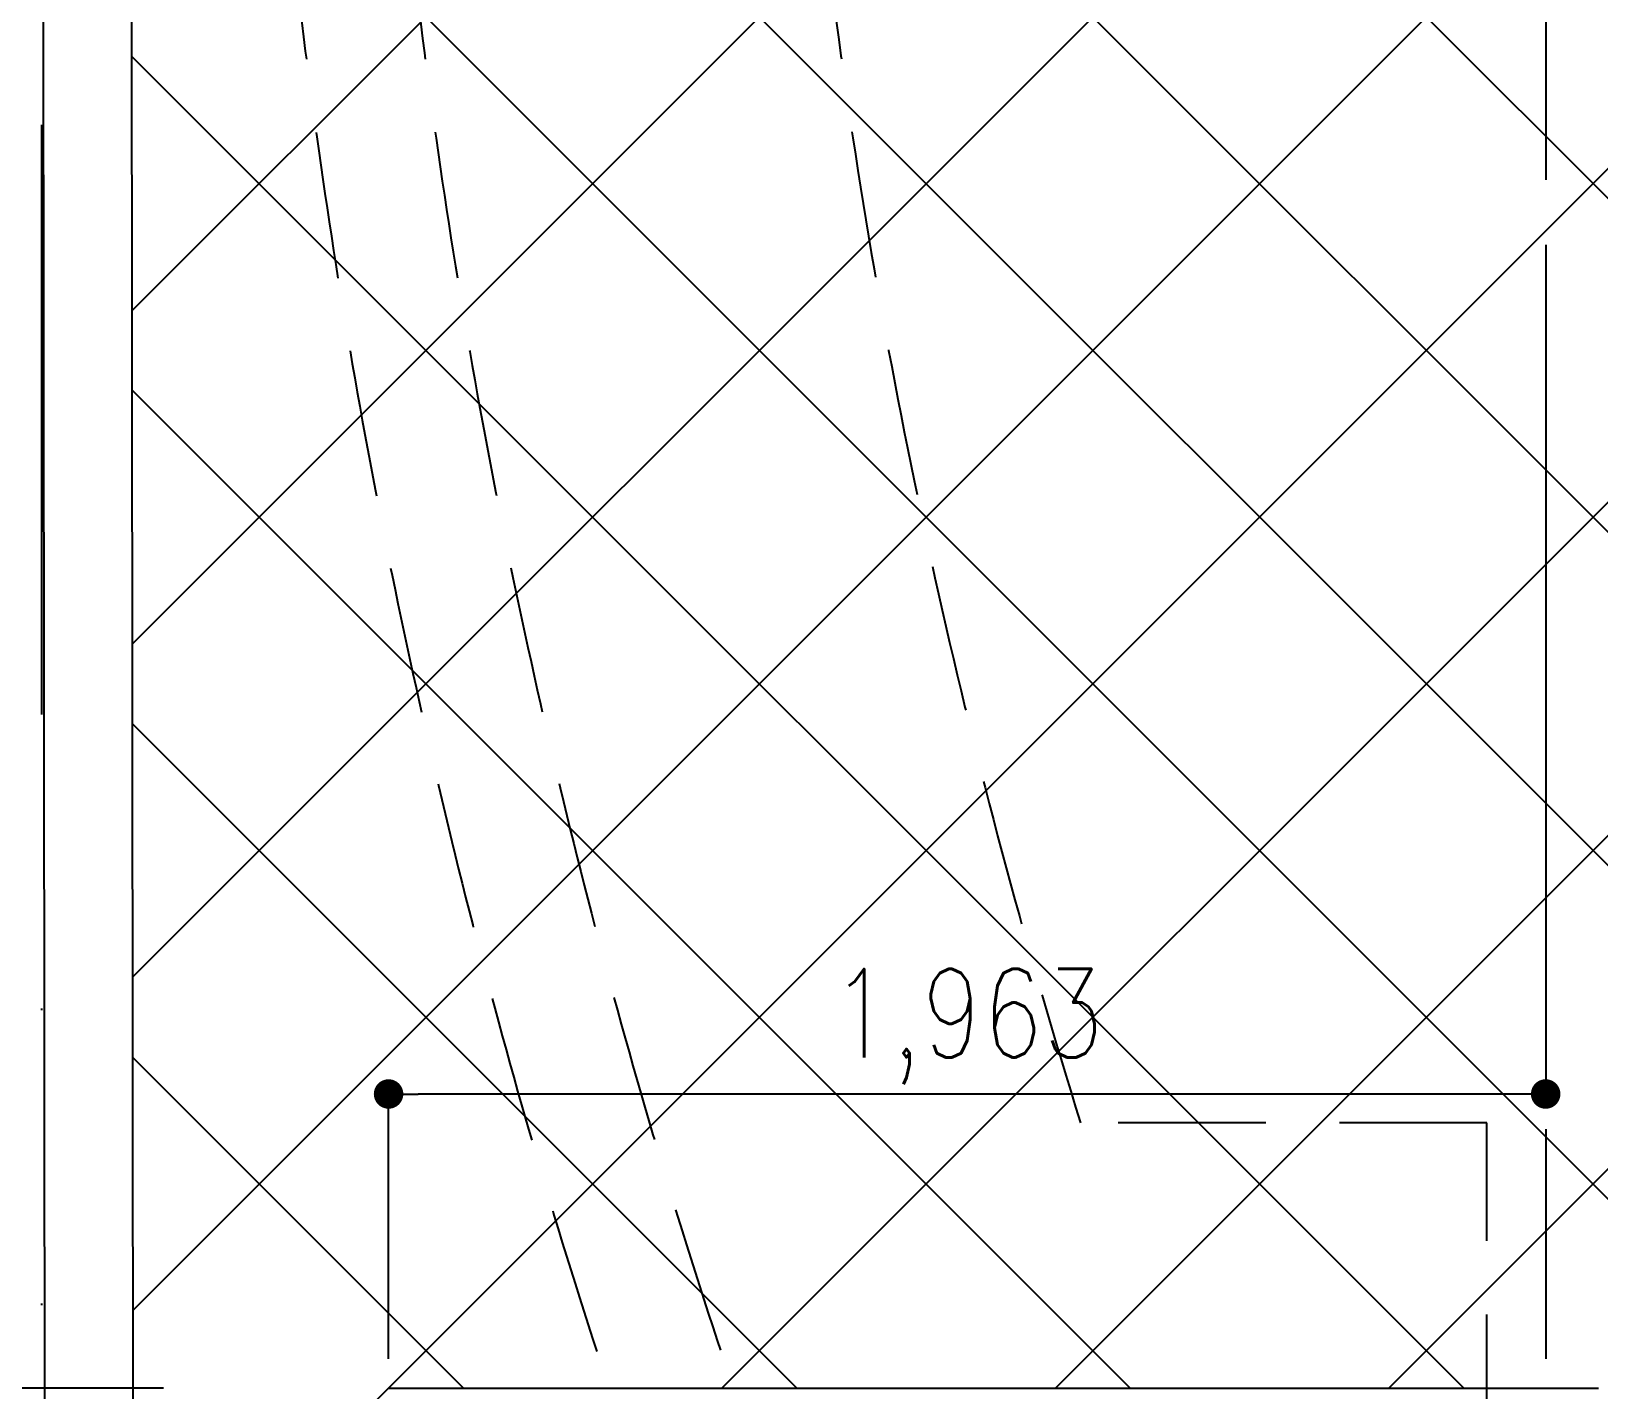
# Model space of a CAD drawing. Header units: millimetres. Extents: x 15495 to 166182, y -39946 to 18307.
# Drawn here: x 27472 to 30131, y -31881 to -29577 of the extents above; entities that cross this region are included whole.
import ezdxf

# ---------------------------------------------------------------- set-up
doc = ezdxf.new("R2010")
doc.units = ezdxf.units.MM
doc.header["$LTSCALE"] = 1000
for name, pattern in [('CENTER', [2, 1.25, -0.25, 0.25, -0.25]), ('DASHED', [0.75, 0.5, -0.25]), ('DIVIDEX2', [2.5, 1, -0.5, 0, -0.5, 0, -0.5])]:
    doc.linetypes.add(name, pattern=pattern)
doc.layers.get('0').update_dxf_attribs({"linetype": 'CONTINUOUS'})
for name, color, linetype in [('1F-A_GARD-100', 3, 'CONTINUOUS'), ('1F-A_GARD-50', 3, 'CONTINUOUS'), ('1F-A_SITE-100', 1, 'DIVIDEX2'), ('1F-A_SITE-50', 1, 'DIVIDEX2'), ('1F-E_DIM-50', 3, 'CONTINUOUS'), ('1F-E_GRID-100', 1, 'CENTER'), ('1F-E_GRID-50', 1, 'CENTER'), ('1F-F_HIDE-100', 12, 'CONTINUOUS'), ('1F-F_HIDE-50', 12, 'CONTINUOUS'), ('1F-F_LAY2-100', 6, 'CONTINUOUS'), ('1F-F_LAY2-50', 6, 'CONTINUOUS')]:
    doc.layers.add(name, color=color, linetype=linetype)
doc.styles.add('DIM', font='romans.shx', dxfattribs={"width": 0.8, "bigfont": 'bigfont.shx'})
doc.dimstyles.new('DIM50_3_3', dxfattribs={"dimscale": 50, "dimtxt": 3, "dimasz": 1, "dimexe": 0, "dimexo": 1, "dimgap": 0.5, "dimtad": 1, "dimdec": 1, "dimdsep": 46, "dimlunit": 6, "dimtxsty": 'DIM', "dimblk1": 'DOT', "dimblk2": 'DOT', "dimsah": 1, "dimcen": 1, "dimclrd": 256, "dimclre": 256, "dimclrt": 256, "dimadec": 0, "dimazin": 0, "dimtfac": 1, "dimtdec": 1, "dimtix": 1, "dimtmove": 2, "dimatfit": 3, "dimldrblk": 'DOT', "dimfxl": 1, "dimtvp": 0.833333, "dimtolj": 1, "dimarcsym": 0})

# ---------------------------------------------------------------- blocks, each defined once
blk = doc.blocks.new('1F-BLOCK_100')
at = {"layer": '1F-A_GARD-100'}
for p, q in [((-2550.45, 6700), (-2546.37, 2116.82)), ((-2400.32, 6550), (-2396.5, 2266.69)), ((-1963.19, 2700), (-2546.37, 2116.82)), ((-1963.19, 2700), (89.86, 2700))]:
    blk.add_line(p, q, dxfattribs=at)
at = {"layer": '1F-A_SITE-100'}
blk.add_line((-2553.09, -3657.71), (-2549.38, 10900.29), dxfattribs=at)
at = {"layer": '1F-E_GRID-100'}
blk.add_line((0, 18500), (0, -3400), dxfattribs=at)
at = {"layer": '1F-F_HIDE-100', "linetype": 'DASHED', "ltscale": 0.5}
for p, q in [((-100, 3150), (-789, 3150)), ((-100, 700), (-100, 3150))]:
    blk.add_line(p, q, dxfattribs=at)
for centre, radius, start, end in [((9899.62, 6500.28), 12101.28, 179.054353, 208.640437), ((9899.06, 6500.28), 11900.72, 179.038424, 209.169142), ((9889.04, 6498.81), 11190.85, 178.969871, 197.41227)]:
    blk.add_arc(centre, radius, start, end, dxfattribs=at)
at = {"layer": '1F-F_LAY2-100'}
for p, q in [((-2292, 6550), (865.37, 3392.64)), ((-2399.91, 6092.22), (519.52, 3172.79)), ((-2398.52, 4527.42), (-825.93, 6100)), ((-2398.01, 3962.24), (-260.25, 6100)), ((-2397.51, 3397.05), (305.44, 6100)), ((-2397.01, 2831.87), (871.12, 6100)), ((1436.81, 6100), (-1963.19, 2700)), ((-1276.31, 6100), (1275.01, 3548.68)), ((1700, 5797.51), (-1397.51, 2700)), ((-2399.4, 5526.04), (229.31, 2897.32)), ((1700, 5231.82), (-831.82, 2700)), ((-2398.9, 4959.85), (-139.05, 2700)), ((-266.14, 2700), (1700, 4666.14)), ((-2398.4, 4393.66), (-704.74, 2700)), ((-2397.89, 3827.47), (-1270.43, 2700)), ((-2397.39, 3261.28), (-1836.11, 2700))]:
    blk.add_line(p, q, dxfattribs=at)
blk = doc.blocks.new('DOT')
at = {"color": 0, "linetype": 'ByBlock'}
blk.add_line((-0.5, 0), (-1, 0), dxfattribs=at)
at = {"color": 0, "linetype": 'ByBlock', "const_width": 0.5}
blk.add_lwpolyline([(-0.25, 0, 1), (0.25, 0, 1)], format="xyb", close=True, dxfattribs=at)
blk = doc.blocks.new('*D854')
at = {"layer": '1F-E_DIM-50', "lineweight": -2}
for p, q in [((27695.9, -31878.7), (26817.6, -31878.7)), ((26817.6, -32411.7), (26817.6, -31928.7)), ((27444.3, -32461.7), (26817.6, -32461.7))]:
    blk.add_line(p, q, dxfattribs=at)
at = {"layer": '1F-E_DIM-50', "lineweight": -2, "xscale": 50, "yscale": 50, "zscale": 50}
for p, rotation in [((26817.6, -31878.7), 90), ((26817.6, -32461.7), 270)]:
    blk.add_blockref('DOT', p, dxfattribs=dict(at, rotation=rotation))
at = {"layer": '1F-E_DIM-50', "insert": (26717.6, -32170.2), "char_height": 150, "attachment_point": 5, "rotation": 90, "style": 'DIM'}
blk.add_mtext('\\A1;583', dxfattribs=at)
blk = doc.blocks.new('_DOT')
at = {"color": 0, "linetype": 'ByBlock'}
blk.add_line((-0.5, 0), (-1, 0), dxfattribs=at)
at = {"color": 0, "linetype": 'ByBlock', "const_width": 0.5}
blk.add_lwpolyline([(-0.25, 0, 1), (0.25, 0, 1)], format="xyb", close=True, dxfattribs=at)
blk = doc.blocks.new('*D853')
at = {"layer": '1F-E_DIM-50', "lineweight": -2}
for p, q in [((30040.7, -31313.8), (30040.7, -31379.7)), ((28077.7, -31828.7), (28077.7, -31379.7)), ((29990.7, -31379.7), (28127.7, -31379.7))]:
    blk.add_line(p, q, dxfattribs=at)
at = {"layer": '1F-E_DIM-50', "lineweight": -2, "xscale": 50, "yscale": 50, "zscale": 50, "rotation": 180}
blk.add_blockref('DOT', (28077.7, -31379.7), dxfattribs=at)
at = {"layer": '1F-E_DIM-50', "lineweight": -2, "xscale": 50, "yscale": 50, "zscale": 50}
blk.add_blockref('DOT', (30040.7, -31379.7), dxfattribs=at)
at = {"layer": '1F-E_DIM-50', "insert": (29059.2, -31265.4), "char_height": 150, "attachment_point": 5, "style": 'DIM'}
blk.add_mtext('\\A1;1,963', dxfattribs=at)
blk = doc.blocks.new('1F-BLOCK_50')
at = {"layer": '1F-A_GARD-50'}
for p, q in [((-2550.45, 6700), (-2546.37, 2117.02)), ((-2400.32, 6550), (-2396.5, 2266.69)), ((-1962.99, 2700), (-2546.37, 2117.02)), ((-1962.99, 2700), (89.86, 2700))]:
    blk.add_line(p, q, dxfattribs=at)
at = {"layer": '1F-A_SITE-50'}
blk.add_line((-2553.09, -3657.71), (-2549.98, 10899.99), dxfattribs=at)
at = {"layer": '1F-E_GRID-50'}
blk.add_line((0, 16639.66), (0, -3400), dxfattribs=at)
at = {"layer": '1F-F_HIDE-50', "linetype": 'DASHED', "ltscale": 0.5}
for p, q in [((-100, 3150), (-789, 3150)), ((-100, 700), (-100, 3150))]:
    blk.add_line(p, q, dxfattribs=at)
for centre, radius, start, end in [((9899.62, 6500.28), 12101.28, 179.054353, 208.640437), ((9899.06, 6500.28), 11900.72, 179.038424, 209.169142), ((9889.04, 6498.81), 11190.85, 178.969871, 197.41227)]:
    blk.add_arc(centre, radius, start, end, dxfattribs=at)
at = {"layer": '1F-F_LAY2-50'}
for p, q in [((-2292, 6550), (865.37, 3392.64)), ((-2399.91, 6092.22), (519.52, 3172.79)), ((-2398.52, 4527.42), (-825.93, 6100)), ((-2398.01, 3962.24), (-260.25, 6100)), ((-2397.51, 3397.05), (305.44, 6100)), ((-2397.01, 2831.87), (871.12, 6100)), ((1436.81, 6100), (-1963.19, 2700)), ((-1276.31, 6100), (1275.01, 3548.68)), ((1700, 5797.51), (-1397.51, 2700)), ((-2399.4, 5526.04), (229.31, 2897.32)), ((1700, 5231.82), (-831.82, 2700)), ((-2398.9, 4959.85), (-139.05, 2700)), ((-266.14, 2700), (1700, 4666.14)), ((-2398.4, 4393.66), (-704.74, 2700)), ((-2397.89, 3827.47), (-1270.43, 2700)), ((-2397.39, 3261.28), (-1836.11, 2700))]:
    blk.add_line(p, q, dxfattribs=at)
at = {"layer": '1F-E_DIM-50'}
dim = blk.add_linear_dim(base=(-1962.99, 3199.01), p1=(0, 3314.89), p2=(-1962.99, 2700), dimstyle='DIM50_3_3', dxfattribs=at)
dim.commit()
dim.dimension.update_dxf_attribs({"geometry": '*D853', "text_midpoint": (-981.5, 3313.29), "insert": (-30040.71, 34578.74)})
dim = blk.add_linear_dim(base=(-3223.09, 2700), p1=(-2546.37, 2117.02), p2=(-2294.83, 2700), angle=90, dimstyle='DIM50_3_3', dxfattribs=at)
dim.commit()
dim.dimension.update_dxf_attribs({"geometry": '*D854', "text_midpoint": (-3323.09, 2408.51), "insert": (-30040.71, 34578.74)})

msp = doc.modelspace()

# ---------------------------------------------------------------- block references
for name in ['1F-BLOCK_100', '1F-BLOCK_50']:
    msp.add_blockref(name, (30040.7, -34578.7))

doc.saveas('drawing.dxf')
